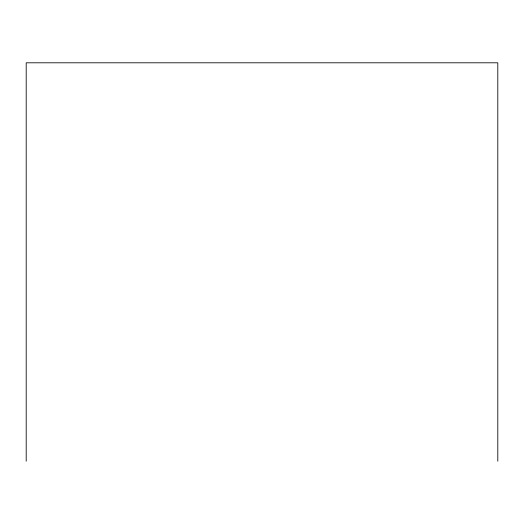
<?xml version="1.0" encoding="UTF-8"?>
<svg xmlns="http://www.w3.org/2000/svg" width="524" height="524" viewBox="0 0 524 524"><rect width="100%" height="100%" fill="white"/><g stroke="black" fill="none" stroke-linecap="round" stroke-linejoin="round"><path stroke-width="0.79" d="M497.8 461.199L497.8 62.801L26.2 62.801L26.2 461.199"/></g></svg>
